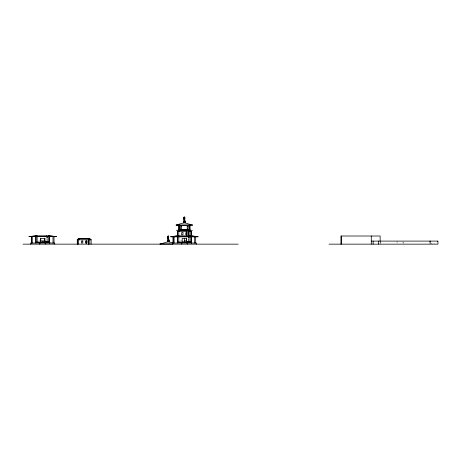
<?xml version="1.0" encoding="UTF-8"?>
<svg xmlns="http://www.w3.org/2000/svg" width="461" height="461" viewBox="0 0 461 461"><rect width="100%" height="100%" fill="white"/><g stroke="black" fill="none" stroke-linecap="round" stroke-linejoin="round"><path stroke-width="0.35" stroke-dasharray="2.31 1.73" d="M38.828 240.873L39.254 240.775M180.499 240.873L181.767 240.873M429.923 243.137L434.406 243.137M430.332 241.506L430.332 243.137M429.923 241.506L429.923 243.489M403.6 243.471L403.6 242.117L402.378 242.117L402.378 243.471M397.065 241.097L397.065 242.93M380.55 241.097L380.55 242.93M380.141 242.117L380.141 244.151M188.762 238.591L188.762 241.115M188.658 238.556L188.658 240.809M169.147 242.59L169.147 243.95M47.091 238.591L47.091 241.115M46.993 238.556L46.993 240.809"/><path stroke-width="0.69" d="M78.618 244.117C77.696 243.345 79.834 236.355 78.698 239.783M178.799 242.44L178.799 231.491L179.358 230.27M178.885 231.491L179.358 230.494L179.358 224.772L178.799 224.772L178.799 230.494L177.664 231.491L177.664 242.037L191.102 242.037L191.102 231.491L189.967 230.494L178.799 230.494M78.618 239.783L79.171 238.781M178.799 231.491L179.358 230.494M77.275 244.117L77.275 239.783L78.618 238.562L89.78 238.562L91.122 239.783L91.122 244.117M177.462 235.825L191.303 235.825L198.109 236.845L170.656 236.845L177.462 235.825L177.462 231.491L178.799 230.27M89.78 244.117L89.78 239.783L89.227 238.781L78.618 238.781L77.483 239.783L77.483 244.117M176.102 224.98L183.547 222.945L185.224 222.945L192.669 225.181L176.102 225.181L192.669 224.98M160.025 244.151L167.47 241.916L169.147 241.916L173.209 243.022L173.227 236.637M178.799 235.825L170.656 236.637L198.109 236.637L189.967 235.825M178.799 229.457L189.967 229.457M178.799 230.068L189.967 230.068M176.361 230.27L192.41 230.27M177.462 231.491L191.303 231.491L191.303 235.825M46.993 236.234L46.175 236.234L46.175 235.825M188.658 236.234L187.846 236.234L187.846 235.825M89.578 238.781L90.915 239.783M77.275 239.783L91.122 239.783M40.551 240.873L45.103 240.873M184.17 240.873L186.774 240.873M371.284 241.097L437.95 241.097L437.95 244.151L329.004 244.151M49.431 241.524L45.772 241.524L45.772 242.037M191.102 241.524L187.437 241.524L187.437 242.037M45.772 241.725L46.993 241.725M187.437 241.725L188.658 241.725M183.985 241.933L184.999 242.037M160.025 243.95L172.449 243.95M23.05 244.151L238.216 244.151M189.667 224.772L189.967 224.98M189.967 230.27L191.303 231.491M189.967 230.494L189.967 224.772L189.413 224.772L189.413 230.494L189.967 231.491L189.967 242.44M189.413 230.494L189.88 231.491M89.693 239.783L89.227 238.562L89.78 239.783M189.413 230.27L189.967 231.491M437.541 241.097L437.541 241.506M430.332 241.097L430.332 241.506M429.923 241.097L429.923 241.506M380.141 241.437L380.141 236.009L340.938 236.009L340.938 244.151M378.66 241.097L378.66 244.151M373.128 241.097L373.128 244.151M371.284 236.009L371.284 244.151M341.347 236.009L341.347 244.151M196.403 244.151L196.403 243.051L172.368 243.051L172.368 244.151M195.695 236.637L195.695 243.051M194.675 236.637L194.675 243.051M191.528 243.051L191.528 242.44L177.237 242.44L177.237 243.051M191.303 236.637L191.303 243.051M189.765 224.772L189.765 230.494M188.762 230.27L188.762 235.825M188.762 236.845L188.762 237.962L188.658 236.845M188.658 230.27L188.658 235.825M188.658 241.524L188.658 242.037M188.048 241.725L188.048 242.037M187.391 243.051L187.391 244.151M186.572 242.44L186.572 243.051M186.371 230.967L186.371 235.825M186.371 238.118L186.371 240.873M185.224 222.945L185.224 222.64L183.547 222.64L183.547 222.945M184.792 222.64L184.792 220.519L183.979 220.519L183.979 222.64M184.59 220.519L184.59 216.849L184.181 216.849L184.181 220.519M184.383 238.47L184.383 242.238M182.193 242.44L182.193 243.051M181.38 243.051L181.38 244.151M179.006 224.772L179.006 230.494M177.462 236.637L177.462 242.44M174.091 236.637L174.091 243.051M173.094 236.637L173.094 243.051M169.147 241.916L169.147 241.61L167.47 241.61L167.47 241.916M168.714 241.61L168.714 239.49L167.902 239.49L167.902 241.61M168.513 239.49L168.513 235.819L168.104 235.819L168.104 239.49M88.575 238.562L88.575 244.117M88.472 238.562L88.472 244.117M86.184 240.642L86.184 243.448M54.732 244.151L54.732 243.051L30.697 243.051L30.697 244.151M54.023 236.637L54.023 243.051M53.003 236.637L53.003 243.051M49.863 243.051L49.863 242.44L35.572 242.44L35.572 243.051M49.638 236.637L49.638 243.051M49.431 235.825L49.431 242.037L35.998 242.037L35.998 235.825M48.296 242.44L48.296 235.825L56.438 236.637L28.991 236.637L35.791 235.825L49.638 235.825L56.438 236.637L28.991 236.637L37.134 235.825L37.134 242.44M47.091 236.845L47.091 237.962L46.993 236.845M46.993 241.524L46.993 242.037M46.382 241.725L46.382 242.037M45.72 243.051L45.72 244.151M44.907 242.44L44.907 243.051M44.7 238.118L44.7 240.873M43.334 242.037L42.314 242.037M40.729 238.118L40.729 240.873M40.528 242.44L40.528 243.051M39.709 243.051L39.709 244.151M35.791 236.637L35.791 242.44M32.276 236.637L32.276 243.051M31.555 236.637L31.561 243.051M31.429 236.637L31.429 243.051M184.792 217.448L183.979 217.552L184.792 217.448M184.792 217.673L183.979 217.771L184.792 217.673M184.792 217.897L183.979 218.001L184.792 217.897M184.792 218.122L183.979 218.226L184.792 218.122M184.792 218.341L183.979 218.439L184.792 218.341M184.792 218.572L183.979 218.675L184.792 218.572M184.792 218.802L183.979 218.9L184.792 218.802M184.792 219.038L183.979 219.142L184.792 219.038M184.792 219.28L183.979 219.378L184.792 219.28M185.224 221.026L183.547 221.026L183.547 221.332L185.224 221.332L185.224 221.026M185.224 221.822L183.547 221.822L183.547 222.127L185.224 222.127L185.224 221.822M181.553 226.299L180.614 226.299L180.614 228.95L181.553 228.95L181.553 226.299M188.151 226.299L187.212 226.299L187.212 228.95L188.151 228.95L188.151 226.299M182.988 232.707L181.565 232.707L181.565 234.741L182.988 234.741L182.988 232.707M187.206 232.707L185.777 232.707L185.777 234.741L187.206 234.741L187.206 232.707M168.714 236.418L167.902 236.522L168.714 236.418M168.714 236.643L167.902 236.741L168.714 236.643M168.714 236.868L167.902 236.971L168.714 236.868M168.714 237.092L167.902 237.196L168.714 237.092M168.714 237.311L167.902 237.409L168.714 237.311M168.714 237.542L167.902 237.645L168.714 237.542M168.714 237.772L167.902 237.876L168.714 237.772M168.714 238.009L167.902 238.112L168.714 238.009M168.714 238.251L167.902 238.354L168.714 238.251M44.907 238.47L40.528 238.47L40.528 242.238L44.907 242.238L44.907 238.47M186.572 238.47L182.193 238.47L182.193 242.238L186.572 242.238L186.572 238.47M169.147 239.997L167.47 239.997L167.47 240.302L169.147 240.302L169.147 239.997M169.147 240.792L167.47 240.792L167.47 241.097L169.147 241.097L169.147 240.792M82.801 240.999L81.378 240.999L81.378 243.033L82.801 243.033L82.801 240.999M87.02 240.999L85.596 240.999L85.596 243.033L87.02 243.033L87.02 240.999"/></g></svg>
